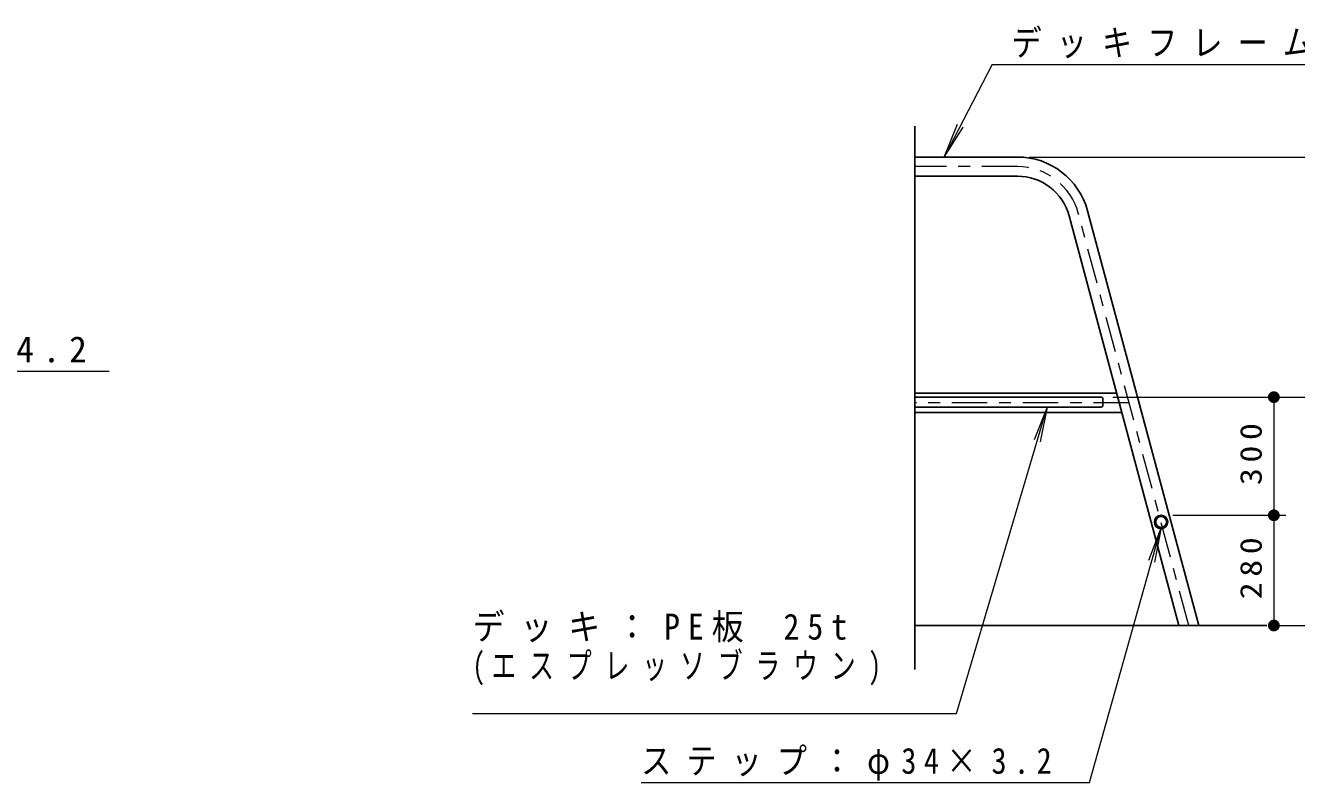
# Model space of a CAD drawing. Units: millimetres on the paper, with parts at other scales. Extents: x -621 to -236, y -10 to 262.
# Drawn here: x -401.9 to -294.3, y 122 to 186.2 of the extents above; entities that cross this region are included whole.
import ezdxf

# ---------------------------------------------------------------- set-up
doc = ezdxf.new("R2010")
doc.units = ezdxf.units.MM
doc.linetypes.add('USER2', pattern=[6, 3, -1, 1, -1])
doc.layers.add('LY_1', color=7, linetype='Continuous', lineweight=25)
doc.styles.add('ＭＳ ゴシック', font='')
doc.styles.get('ＭＳ ゴシック').set_extended_font_data('MS Gothic')

# ---------------------------------------------------------------- blocks, each defined once
blk = doc.blocks.new('filled_dot')
at = {"color": 0, "linetype": 'Continuous', "lineweight": -2, "const_width": 1.25}
blk.add_lwpolyline([(-0.625, 0, 1), (0.625, 0, 1)], format="xyb", close=True, dxfattribs=at)

msp = doc.modelspace()

# ---------------------------------------------------------------- linework, layer by layer
at = {"layer": 'LY_1', "lineweight": 13}
for p, q in [((-320.082, 182.85), (-324.136, 175.01)), ((-320.082, 182.85), (-267.431, 182.85)), ((-324.136, 175.01), (-322.996, 177.785)), ((-324.136, 175.01), (-322.531, 177.545)), ((-316.938, 175.01), (-287.994, 175.01)), ((-430.849, 156.883), (-394.783, 156.883)), ((-323.085, 127.9), (-315.428, 153.844)), ((-315.428, 153.844), (-316.525, 151.051)), ((-315.428, 153.844), (-316.023, 150.903)), ((-309.865, 154.677), (-287.994, 154.677)), ((-296.237, 154.677), (-296.237, 144.677)), ((-304.783, 144.677), (-295.237, 144.677)), ((-296.237, 144.677), (-296.237, 135.344)), ((-311.825, 122.044), (-305.783, 143.65)), ((-305.783, 143.65), (-306.84, 140.843)), ((-305.783, 143.65), (-306.336, 140.702)), ((-295.83, 135.344), (-295.237, 135.344)), ((-295.83, 135.344), (-287.994, 135.344)), ((-364.04, 127.9), (-323.085, 127.9)), ((-349.777, 122.044), (-311.825, 122.044))]:
    msp.add_line(p, q, dxfattribs=at)
at = {"layer": 'LY_1'}
for p, q in [((-326.61, 177.609), (-326.61, 131.629)), ((-317.938, 175.01), (-326.61, 175.01)), ((-317.938, 173.39), (-326.61, 173.39)), ((-304.273, 135.344), (-313.569, 170.038)), ((-302.596, 135.344), (-312.004, 170.457)), ((-309.542, 155.01), (-326.61, 155.01)), ((-326.61, 154.677), (-310.865, 154.677)), ((-326.61, 153.844), (-310.865, 153.844)), ((-310.699, 154.01), (-310.699, 154.51)), ((-309.108, 153.39), (-326.61, 153.39)), ((-326.61, 135.344), (-296.83, 135.344))]:
    msp.add_line(p, q, dxfattribs=at)
at = {"layer": 'LY_1', "linetype": 'USER2', "lineweight": 13}
for p, q in [((-317.938, 174.2), (-326.61, 174.2)), ((-303.434, 135.344), (-312.787, 170.247)), ((-308.487, 154.2), (-326.61, 154.2))]:
    msp.add_line(p, q, dxfattribs=at)
at = {"layer": 'LY_1'}
for radius in [0.567, 0.46]:
    msp.add_circle((-305.783, 144.11), radius, dxfattribs=at)
for centre, radius, start, end in [((-317.938, 168.867), 6.143, 15, 90), ((-317.938, 168.867), 4.523, 15, 90), ((-310.865, 154.51), 0.167, 0, 90), ((-310.865, 154.01), 0.167, 270, 0)]:
    msp.add_arc(centre, radius, start, end, dxfattribs=at)
at = {"layer": 'LY_1', "linetype": 'USER2', "lineweight": 13}
msp.add_arc((-317.938, 168.867), 5.333, 15, 90, dxfattribs=at)

# ---------------------------------------------------------------- block references
at = {"layer": 'LY_1', "lineweight": 13, "xscale": 0.4, "yscale": 0.4}
for p, rotation in [((-296.237, 154.677), 270), ((-296.237, 144.677), 90), ((-296.237, 144.677), 270), ((-296.237, 135.344), 90)]:
    msp.add_blockref('filled_dot', p, dxfattribs=dict(at, rotation=rotation))

# ---------------------------------------------------------------- texts
at = {"layer": 'LY_1', "char_height": 2.199, "style": 'ＭＳ ゴシック'}
for s, insert, attachment_point in [('\\T1.5;\\W0.85;デッキフレーム：φ48.6×3.5', (-318.431, 183), 7), ('\\T1.5;支柱:φ76.3×4.2', (-430.783, 157.033), 7), ('\\T1.5;\\W0.9;デッキ：PE板\\~25t', (-364.04, 136.35), 1), ('\\T1.52;\\W0.7;(エスプレッソブラウン)', (-364.04, 133.05), 1), ('\\T1.5;\\W0.85;ステップ：φ34×3.2', (-349.777, 122.194), 7)]:
    msp.add_mtext(s, dxfattribs=dict(at, insert=insert, attachment_point=attachment_point))
at = {"layer": 'LY_1', "char_height": 1.833, "attachment_point": 8, "rotation": 90, "style": 'ＭＳ ゴシック'}
for s, insert in [('\\T1.33;\\W1.15;300', (-297.237, 150.094)), ('\\T1.33;\\W1.15;280', (-297.237, 140.426))]:
    msp.add_mtext(s, dxfattribs=dict(at, insert=insert))

doc.saveas('drawing.dxf')
